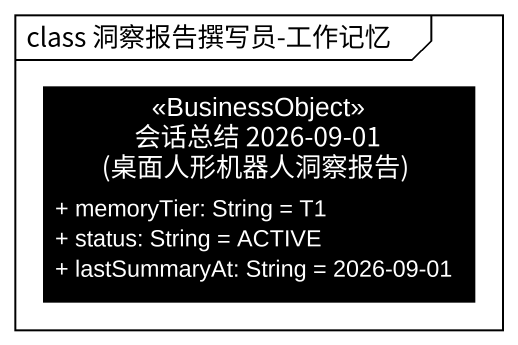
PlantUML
@startuml
mainframe class 洞察报告撰写员-工作记忆
hide circle
hide empty members
skinparam classAttributeIconSize 0
class "会话总结 2026-09-01 (桌面人形机器人洞察报告)" as 会话总结_2026_09_01_桌面人形机器人洞察报告 <<BusinessObject>> #000000 {
  + memoryTier: String = T1
  + status: String = ACTIVE
  + lastSummaryAt: String = 2026-09-01
}
@enduml
